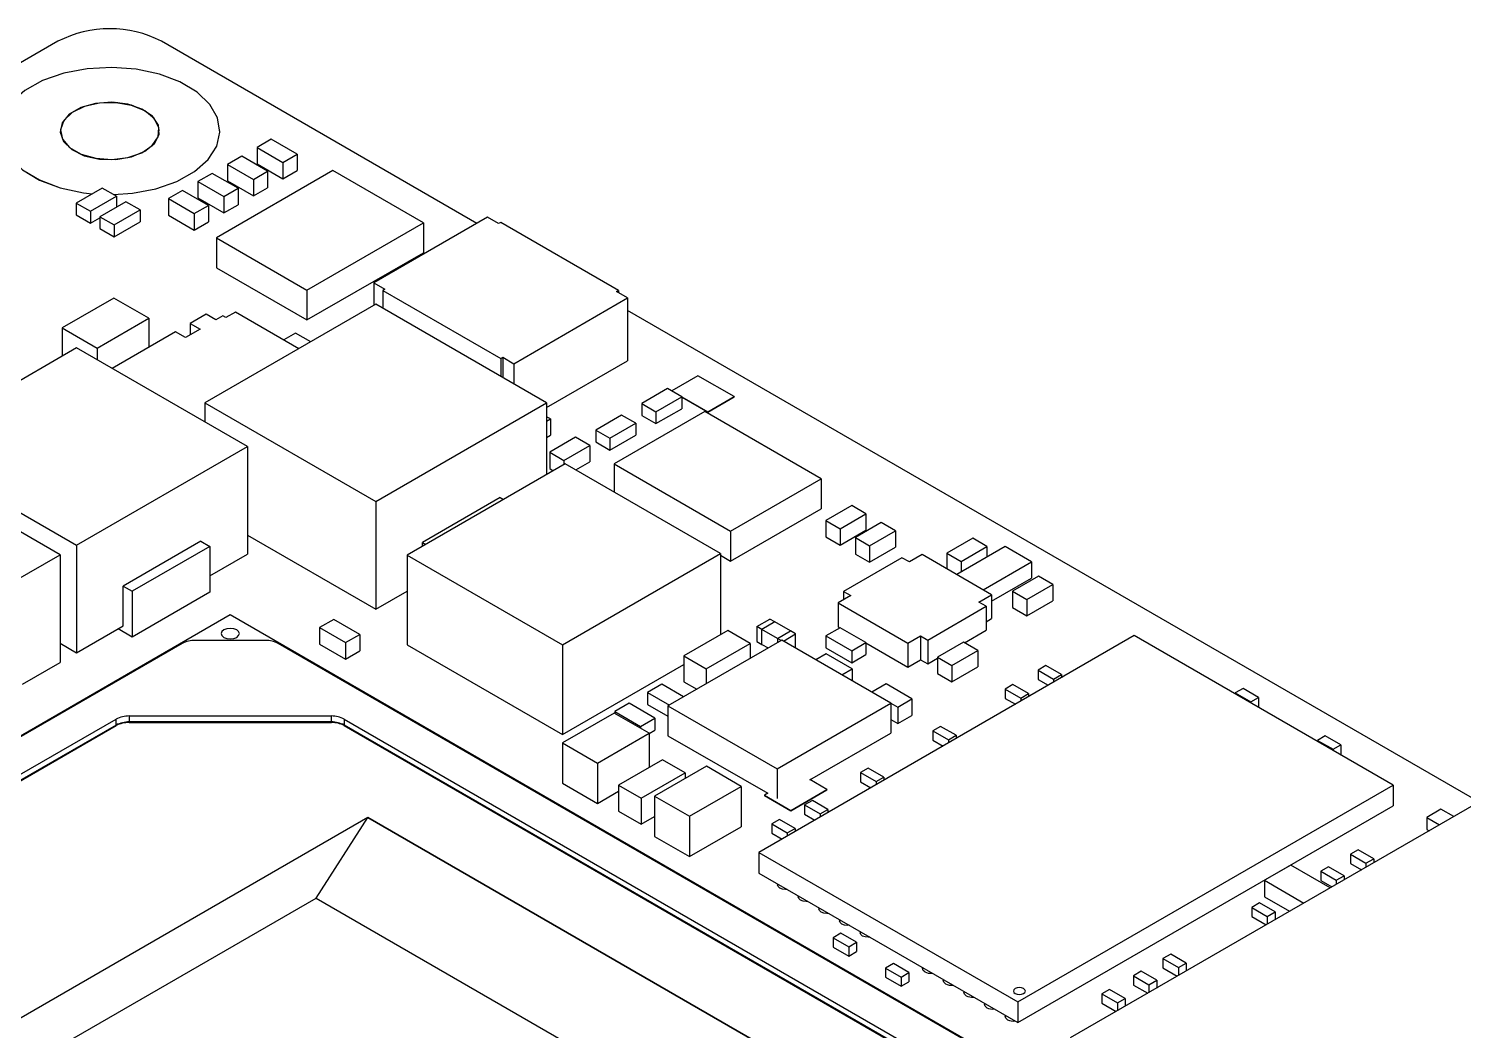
# Model space of a CAD drawing. Header units: millimetres. Extents: x 0 to 420, y 0 to 297.
# Drawn here: x 246.02 to 285.21, y 132.34 to 159.69 of the extents above; entities that cross this region are included whole.
import ezdxf

# ---------------------------------------------------------------- set-up
doc = ezdxf.new("R2010")
doc.units = ezdxf.units.MM

msp = doc.modelspace()

# ---------------------------------------------------------------- linework, layer by layer
at = {"color": 7, "linetype": 'Continuous', "lineweight": 25}
for p, q in [((246.816, 159.349), (210.754, 138.531)), ((258.26, 154.376), (249.645, 159.349)), ((246.881, 156.901), (246.881, 156.9)), ((249.581, 156.9), (249.581, 156.901)), ((251.241, 156.9), (251.241, 156.901)), ((252.644, 156.676), (252.255, 156.452)), ((252.255, 156.452), (252.255, 156.003)), ((252.255, 156.452), (252.963, 156.043)), ((253.352, 156.268), (252.644, 156.676)), ((251.836, 156.21), (251.447, 155.985)), ((251.447, 155.985), (252.154, 155.577)), ((251.447, 155.985), (251.447, 155.536)), ((252.543, 155.801), (251.836, 156.21)), ((252.255, 156.003), (252.963, 155.594)), ((252.963, 156.043), (253.352, 156.268)), ((252.963, 156.043), (252.963, 155.594)), ((253.352, 156.268), (253.352, 155.819)), ((251.028, 155.743), (250.639, 155.519)), ((251.735, 155.335), (251.028, 155.743)), ((254.324, 155.82), (251.143, 153.983)), ((252.154, 155.577), (252.543, 155.801)), ((252.543, 155.801), (252.543, 155.352)), ((252.963, 155.594), (253.352, 155.819)), ((256.799, 154.391), (254.324, 155.82)), ((248.024, 155.341), (247.316, 154.933)), ((248.413, 155.116), (248.024, 155.341)), ((250.22, 155.277), (249.831, 155.052)), ((250.927, 154.868), (250.22, 155.277)), ((250.639, 155.519), (250.639, 155.07)), ((250.639, 155.519), (251.346, 155.11)), ((251.346, 155.11), (251.735, 155.335)), ((251.447, 155.536), (252.154, 155.128)), ((251.735, 155.335), (251.735, 154.886)), ((252.154, 155.577), (252.154, 155.128)), ((252.154, 155.128), (252.543, 155.352)), ((247.316, 154.933), (247.316, 154.606)), ((247.316, 154.933), (247.705, 154.708)), ((247.705, 154.708), (248.413, 155.116)), ((248.67, 154.968), (247.963, 154.559)), ((248.413, 155.116), (248.413, 154.819)), ((249.059, 154.743), (248.67, 154.968)), ((249.831, 155.052), (249.831, 154.603)), ((249.831, 155.052), (250.538, 154.644)), ((250.538, 154.644), (250.927, 154.868)), ((250.639, 155.07), (251.346, 154.661)), ((250.927, 154.868), (250.927, 154.419)), ((251.346, 155.11), (251.346, 154.661)), ((251.346, 154.661), (251.735, 154.886)), ((247.316, 154.606), (247.705, 154.381)), ((247.705, 154.708), (247.705, 154.381)), ((247.705, 154.381), (247.963, 154.53)), ((247.963, 154.559), (247.963, 154.233)), ((247.963, 154.559), (248.352, 154.335)), ((248.352, 154.335), (249.059, 154.743)), ((248.352, 154.008), (249.059, 154.416)), ((249.059, 154.743), (249.059, 154.416)), ((249.831, 154.603), (250.538, 154.195)), ((250.538, 154.644), (250.538, 154.195)), ((250.538, 154.195), (250.927, 154.419)), ((258.553, 154.545), (255.446, 152.751)), ((258.854, 154.372), (258.553, 154.545)), ((247.963, 154.233), (248.352, 154.008)), ((248.352, 154.335), (248.352, 154.008)), ((253.618, 152.554), (256.799, 154.391)), ((256.799, 154.391), (256.799, 153.575)), ((258.91, 154.404), (258.854, 154.372)), ((262.13, 152.545), (258.91, 154.404)), ((251.143, 153.983), (253.618, 152.554)), ((251.143, 153.983), (251.143, 153.167)), ((253.618, 151.738), (256.799, 153.575)), ((251.143, 153.167), (253.618, 151.738)), ((253.618, 152.554), (253.618, 151.738)), ((255.446, 152.751), (255.746, 152.578)), ((255.446, 152.751), (255.446, 152.139)), ((255.746, 152.578), (255.69, 152.545)), ((255.69, 152.545), (258.91, 150.686)), ((255.69, 152.545), (255.69, 152.058)), ((262.074, 152.512), (262.13, 152.545)), ((262.375, 152.339), (262.074, 152.512)), ((262.13, 152.545), (262.13, 152.48)), ((248.346, 152.336), (246.932, 151.52)), ((249.3, 151.785), (248.346, 152.336)), ((255.498, 152.169), (250.831, 149.475)), ((260.165, 149.475), (255.498, 152.169)), ((259.268, 150.545), (262.375, 152.339)), ((262.375, 152.339), (262.375, 150.624)), ((247.886, 150.969), (249.3, 151.785)), ((249.3, 151.785), (249.3, 150.993)), ((250.86, 151.893), (250.431, 151.646)), ((251.126, 151.74), (250.86, 151.893)), ((251.319, 151.852), (251.126, 151.74)), ((251.406, 151.802), (251.319, 151.852)), ((251.668, 151.953), (251.406, 151.802)), ((253.395, 150.955), (251.668, 151.953)), ((285.632, 138.574), (262.375, 152)), ((246.932, 151.52), (246.932, 150.749)), ((246.932, 151.52), (247.886, 150.969)), ((250.031, 151.415), (248.299, 150.415)), ((250.297, 151.261), (250.031, 151.415)), ((250.697, 151.492), (250.297, 151.261)), ((250.431, 151.646), (250.697, 151.492)), ((250.431, 151.646), (250.431, 151.339)), ((253.309, 151.38), (252.984, 151.193)), ((253.72, 151.143), (253.309, 151.38)), ((247.326, 150.977), (242.659, 148.282)), ((251.993, 148.282), (247.326, 150.977)), ((247.886, 150.969), (247.886, 150.653)), ((258.91, 150.686), (258.967, 150.719)), ((258.91, 150.686), (258.91, 150.199)), ((258.967, 150.719), (259.268, 150.545)), ((258.967, 150.719), (258.967, 150.166)), ((259.268, 150.545), (259.268, 149.993)), ((260.165, 149.348), (262.375, 150.624)), ((264.298, 150.216), (263.581, 149.802)), ((265.286, 149.646), (264.298, 150.216)), ((263.47, 149.866), (262.762, 149.458)), ((263.859, 149.642), (263.47, 149.866)), ((250.831, 149.475), (250.831, 148.953)), ((250.831, 149.475), (255.498, 146.781)), ((255.498, 146.781), (260.165, 149.475)), ((260.165, 149.475), (260.165, 147.517)), ((262.762, 149.458), (262.762, 149.131)), ((262.762, 149.458), (263.151, 149.233)), ((263.151, 149.233), (263.859, 149.642)), ((263.151, 148.907), (263.859, 149.315)), ((263.859, 149.642), (263.859, 149.315)), ((263.859, 149.641), (264.568, 149.231)), ((263.859, 149.633), (264.568, 149.223)), ((264.568, 149.231), (265.286, 149.646)), ((264.568, 149.223), (265.286, 149.638)), ((265.286, 149.646), (265.286, 149.638)), ((260.267, 149.038), (260.165, 149.097)), ((260.165, 148.979), (260.267, 149.038)), ((260.267, 149.038), (260.267, 148.589)), ((262.212, 149.141), (261.505, 148.732)), ((264.484, 149.236), (262.009, 147.807)), ((262.601, 148.916), (262.212, 149.141)), ((262.762, 149.131), (263.151, 148.907)), ((263.151, 149.233), (263.151, 148.907)), ((267.666, 147.399), (264.484, 149.236)), ((264.568, 149.231), (264.568, 149.223)), ((260.165, 148.53), (260.267, 148.589)), ((260.955, 148.537), (260.248, 148.129)), ((261.344, 148.313), (260.955, 148.537)), ((261.505, 148.732), (261.894, 148.508)), ((261.505, 148.732), (261.505, 148.406)), ((261.894, 148.508), (262.601, 148.916)), ((261.894, 148.181), (262.601, 148.589)), ((262.601, 148.916), (262.601, 148.589)), ((242.659, 148.282), (247.326, 145.588)), ((247.326, 145.588), (251.993, 148.282)), ((251.993, 148.282), (251.993, 145.343)), ((260.637, 147.904), (261.344, 148.313)), ((261.344, 148.313), (261.344, 147.864)), ((261.505, 148.406), (261.894, 148.181)), ((261.894, 148.508), (261.894, 148.181)), ((246.874, 145.327), (242.207, 148.022)), ((260.67, 147.809), (256.353, 145.317)), ((260.248, 148.129), (260.637, 147.904)), ((260.248, 148.129), (260.248, 147.68)), ((260.637, 147.904), (260.637, 147.79)), ((264.915, 145.358), (260.67, 147.809)), ((260.96, 147.642), (261.344, 147.864)), ((262.009, 147.807), (262.009, 147.036)), ((262.009, 147.807), (265.191, 145.97)), ((260.248, 147.68), (260.347, 147.623)), ((265.191, 145.97), (267.666, 147.399)), ((267.666, 147.399), (267.666, 146.583)), ((255.498, 146.781), (255.498, 143.841)), ((258.892, 146.888), (256.77, 145.663)), ((258.892, 146.888), (258.983, 146.835)), ((265.191, 145.154), (267.666, 146.583)), ((268.499, 146.671), (267.791, 146.263)), ((268.888, 146.446), (268.499, 146.671)), ((267.791, 146.263), (267.791, 145.813)), ((267.791, 146.263), (268.18, 146.038)), ((268.18, 146.038), (268.888, 146.446)), ((269.307, 146.204), (268.599, 145.796)), ((268.888, 146.446), (268.888, 145.997)), ((269.696, 145.98), (269.307, 146.204)), ((251.993, 145.865), (255.498, 143.841)), ((265.191, 145.97), (265.191, 145.154)), ((267.791, 145.813), (268.18, 145.589)), ((268.18, 146.038), (268.18, 145.589)), ((268.18, 145.589), (268.888, 145.997)), ((268.599, 145.796), (268.599, 145.347)), ((268.599, 145.796), (268.988, 145.571)), ((268.988, 145.571), (269.696, 145.98)), ((269.696, 145.98), (269.696, 145.531)), ((247.326, 145.588), (247.326, 142.649)), ((250.72, 145.696), (248.598, 144.471)), ((250.967, 145.553), (248.846, 144.328)), ((250.72, 145.696), (250.967, 145.553)), ((250.967, 145.553), (250.967, 144.302)), ((256.77, 145.558), (256.77, 145.663)), ((256.77, 145.663), (256.862, 145.611)), ((268.988, 145.571), (268.988, 145.122)), ((268.988, 145.122), (269.696, 145.531)), ((271.803, 145.779), (271.096, 145.371)), ((272.695, 145.551), (271.369, 144.785)), ((271.485, 145.146), (272.192, 145.555)), ((272.192, 145.555), (271.803, 145.779)), ((272.192, 145.555), (272.192, 145.261)), ((273.413, 145.136), (272.695, 145.551)), ((242.207, 142.633), (246.874, 145.327)), ((246.874, 145.327), (246.874, 142.388)), ((250.967, 144.751), (251.993, 145.343)), ((256.353, 145.317), (256.353, 142.868)), ((256.353, 145.317), (260.599, 142.866)), ((260.599, 142.866), (264.915, 145.358)), ((264.915, 145.358), (264.915, 143.149)), ((264.915, 145.313), (265.191, 145.154)), ((269.872, 145.246), (268.278, 144.326)), ((268.599, 145.347), (268.988, 145.122)), ((270.073, 145.13), (269.872, 145.246)), ((270.422, 145.332), (270.073, 145.13)), ((272.321, 144.236), (270.422, 145.332)), ((271.096, 145.371), (271.096, 144.943)), ((271.096, 145.371), (271.485, 145.146)), ((271.485, 145.146), (271.485, 144.852)), ((272.087, 144.371), (273.413, 145.136)), ((273.413, 145.136), (273.413, 144.687)), ((272.321, 144.057), (273.413, 144.687)), ((273.599, 144.742), (272.892, 144.334)), ((273.988, 144.518), (273.599, 144.742)), ((248.598, 143.383), (248.598, 144.471)), ((248.598, 144.471), (248.846, 144.328)), ((248.846, 144.328), (248.846, 143.077)), ((250.967, 144.302), (248.846, 143.077)), ((255.498, 143.841), (256.353, 144.335)), ((268.278, 144.326), (268.479, 144.21)), ((268.278, 144.326), (268.278, 144.094)), ((271.972, 144.034), (272.321, 144.236)), ((272.321, 144.236), (272.321, 143.582)), ((272.892, 144.334), (272.892, 143.885)), ((272.892, 144.334), (273.281, 144.109)), ((273.281, 144.109), (273.988, 144.518)), ((273.988, 144.518), (273.988, 144.069)), ((268.479, 144.21), (268.129, 144.009)), ((268.129, 144.009), (270.029, 142.912)), ((268.129, 144.009), (268.129, 143.355)), ((270.579, 142.998), (272.173, 143.918)), ((272.173, 143.918), (271.972, 144.034)), ((272.173, 143.918), (272.173, 143.265)), ((272.892, 143.885), (273.281, 143.66)), ((273.281, 144.109), (273.281, 143.66)), ((273.281, 143.66), (273.988, 144.069)), ((251.521, 143.683), (233.844, 133.478)), ((283.695, 125.11), (251.521, 143.683)), ((254.351, 143.56), (253.962, 143.336)), ((255.058, 143.152), (254.351, 143.56)), ((265.905, 143.367), (266.259, 143.571)), ((266.4, 143.49), (266.047, 143.286)), ((266.4, 143.49), (266.259, 143.571)), ((266.824, 143.245), (266.4, 143.49)), ((272.173, 143.497), (272.321, 143.582)), ((247.326, 142.649), (248.598, 143.383)), ((248.846, 143.077), (248.457, 143.302)), ((253.962, 143.336), (254.669, 142.927)), ((253.962, 143.336), (253.962, 142.887)), ((254.669, 142.927), (255.058, 143.152)), ((255.058, 143.152), (255.058, 142.703)), ((265.112, 143.262), (263.911, 142.569)), ((265.728, 142.907), (265.112, 143.262)), ((265.905, 143.367), (265.905, 142.959)), ((266.047, 143.286), (265.905, 143.367)), ((276.217, 143.117), (265.964, 137.198)), ((266.471, 143.041), (266.047, 143.286)), ((266.047, 142.877), (266.047, 143.286)), ((266.471, 143.041), (266.824, 143.245)), ((266.57, 142.984), (266.471, 143.041)), ((266.632, 142.97), (266.966, 143.163)), ((266.966, 143.163), (266.824, 143.245)), ((266.966, 142.778), (266.966, 143.163)), ((268.18, 143.334), (267.791, 143.11)), ((267.791, 143.11), (267.791, 142.783)), ((267.791, 143.11), (268.499, 142.701)), ((268.129, 143.355), (268.173, 143.33)), ((268.888, 142.926), (268.18, 143.334)), ((270.029, 142.912), (270.378, 143.114)), ((270.378, 143.114), (270.579, 142.998)), ((270.378, 143.114), (270.378, 142.461)), ((271.58, 142.922), (272.173, 143.265)), ((283.288, 139.035), (276.217, 143.117)), ((250.208, 142.901), (235.511, 134.416)), ((246.874, 142.91), (247.326, 142.649)), ((252.481, 142.985), (250.562, 142.985)), ((282.028, 126.048), (252.835, 142.901)), ((253.962, 142.887), (254.669, 142.478)), ((254.669, 142.927), (254.669, 142.478)), ((254.669, 142.478), (255.058, 142.703)), ((256.353, 142.868), (260.599, 140.417)), ((260.599, 142.866), (260.599, 140.417)), ((266.589, 142.995), (263.48, 141.2)), ((264.526, 142.213), (265.728, 142.907)), ((265.728, 142.907), (265.728, 142.498)), ((265.905, 142.959), (266.047, 142.877)), ((266.047, 142.877), (266.216, 142.78)), ((269.571, 141.274), (266.589, 142.995)), ((267.791, 142.783), (268.499, 142.375)), ((268.499, 142.701), (268.888, 142.926)), ((268.499, 142.701), (268.499, 142.375)), ((268.888, 142.926), (268.888, 142.599)), ((268.888, 142.918), (270.029, 142.259)), ((270.029, 142.912), (270.029, 142.259)), ((270.579, 142.998), (270.579, 142.345)), ((271.552, 142.938), (270.845, 142.53)), ((271.234, 142.305), (271.941, 142.714)), ((271.941, 142.714), (271.552, 142.938)), ((271.941, 142.714), (271.941, 142.265)), ((245.848, 141.796), (246.874, 142.388)), ((260.599, 140.417), (263.911, 142.329)), ((263.911, 142.569), (264.526, 142.213)), ((263.911, 142.569), (263.911, 141.858)), ((267.803, 142.619), (267.522, 142.457)), ((268.51, 142.211), (267.803, 142.619)), ((268.499, 142.375), (268.888, 142.599)), ((270.029, 142.259), (270.378, 142.461)), ((270.378, 142.461), (270.579, 142.345)), ((270.579, 142.345), (270.845, 142.498)), ((270.845, 142.53), (271.234, 142.305)), ((270.845, 142.53), (270.845, 142.081)), ((271.234, 142.305), (271.234, 141.856)), ((271.234, 141.856), (271.941, 142.265)), ((273.801, 142.298), (273.589, 142.176)), ((274.225, 142.054), (273.801, 142.298)), ((264.526, 142.213), (264.526, 141.804)), ((268.229, 142.048), (268.51, 142.211)), ((268.51, 142.211), (268.51, 141.886)), ((270.845, 142.081), (271.234, 141.856)), ((273.589, 142.176), (274.013, 141.931)), ((273.589, 142.176), (273.589, 141.923)), ((273.589, 141.923), (273.869, 141.761)), ((274.013, 141.931), (274.225, 142.054)), ((274.013, 141.931), (274.013, 141.845)), ((274.225, 142.054), (274.225, 141.967)), ((263.313, 141.789), (262.924, 141.565)), ((262.924, 141.565), (262.924, 141.238)), ((262.924, 141.565), (263.518, 141.222)), ((263.907, 141.447), (263.313, 141.789)), ((263.911, 141.858), (264.265, 141.653)), ((269.438, 141.798), (269.051, 141.574)), ((270.145, 141.389), (269.438, 141.798)), ((272.903, 141.78), (272.691, 141.657)), ((272.691, 141.657), (273.115, 141.413)), ((272.691, 141.657), (272.691, 141.404)), ((273.327, 141.535), (272.903, 141.78)), ((273.115, 141.413), (273.327, 141.535)), ((273.327, 141.535), (273.327, 141.449)), ((279.189, 141.676), (278.977, 141.554)), ((278.977, 141.554), (279.401, 141.309)), ((278.977, 141.554), (278.977, 141.523)), ((279.614, 141.431), (279.189, 141.676)), ((262.415, 141.271), (262.026, 141.046)), ((263.122, 140.863), (262.415, 141.271)), ((262.924, 141.238), (263.48, 140.917)), ((263.48, 141.2), (266.461, 139.479)), ((263.48, 141.2), (263.48, 140.384)), ((266.461, 139.479), (269.571, 141.274)), ((269.571, 141.274), (269.571, 140.457)), ((269.571, 141.272), (269.756, 141.165)), ((269.756, 141.165), (270.145, 141.389)), ((269.756, 141.165), (269.756, 140.716)), ((270.145, 141.389), (270.145, 140.94)), ((272.691, 141.404), (272.971, 141.243)), ((273.115, 141.413), (273.115, 141.326)), ((279.401, 141.309), (279.614, 141.431)), ((279.401, 141.309), (279.401, 141.278)), ((279.594, 141.167), (279.614, 141.178)), ((279.614, 141.431), (279.614, 141.178)), ((239.081, 135.457), (248.405, 140.839)), ((248.405, 140.676), (248.405, 140.839)), ((248.759, 140.924), (254.284, 140.924)), ((248.759, 140.924), (248.759, 140.76)), ((254.284, 140.76), (248.759, 140.76)), ((248.759, 140.76), (248.759, 140.744)), ((248.759, 140.744), (254.284, 140.744)), ((254.284, 140.76), (254.284, 140.924)), ((254.284, 140.744), (254.284, 140.76)), ((254.638, 140.839), (276.624, 128.147)), ((254.638, 140.839), (254.638, 140.676)), ((262.014, 141.004), (260.599, 140.187)), ((262.968, 140.453), (262.014, 141.004)), ((262.026, 141.046), (262.026, 140.997)), ((262.026, 141.046), (262.733, 140.638)), ((262.733, 140.638), (263.122, 140.863)), ((263.122, 140.863), (263.122, 140.536)), ((269.571, 140.823), (269.756, 140.716)), ((269.756, 140.716), (270.145, 140.94)), ((248.405, 140.676), (239.081, 135.293)), ((239.081, 135.277), (248.405, 140.66)), ((248.405, 140.66), (248.405, 140.676)), ((276.624, 127.984), (254.638, 140.676)), ((254.638, 140.676), (254.638, 140.66)), ((254.638, 140.66), (276.624, 127.967)), ((261.554, 139.636), (262.968, 140.453)), ((262.733, 140.638), (262.733, 140.588)), ((262.968, 140.447), (263.122, 140.536)), ((262.968, 140.453), (262.968, 139.515)), ((263.48, 140.384), (266.203, 138.812)), ((267.359, 139.18), (269.571, 140.457)), ((270.928, 140.64), (270.715, 140.517)), ((270.715, 140.517), (270.715, 140.264)), ((270.715, 140.517), (271.139, 140.272)), ((271.352, 140.395), (270.928, 140.64)), ((271.139, 140.272), (271.352, 140.395)), ((271.352, 140.395), (271.352, 140.308)), ((281.434, 140.38), (281.222, 140.258)), ((281.859, 140.135), (281.434, 140.38)), ((260.599, 140.187), (261.554, 139.636)), ((260.599, 140.187), (260.599, 139.085)), ((270.715, 140.264), (270.995, 140.102)), ((271.139, 140.272), (271.139, 140.186)), ((281.222, 140.258), (281.222, 140.227)), ((281.222, 140.258), (281.646, 140.013)), ((281.646, 140.013), (281.859, 140.135)), ((281.646, 140.013), (281.646, 139.982)), ((281.859, 140.135), (281.859, 139.882)), ((261.554, 139.636), (261.554, 138.534)), ((263.334, 139.727), (262.132, 139.033)), ((264.528, 139.552), (263.114, 138.736)), ((263.95, 139.372), (263.334, 139.727)), ((265.483, 139.001), (264.528, 139.552)), ((281.839, 139.871), (281.859, 139.882)), ((262.748, 138.678), (263.95, 139.372)), ((263.95, 139.372), (263.95, 139.218)), ((266.461, 139.479), (266.461, 138.671)), ((267.819, 138.915), (267.352, 139.184)), ((268.952, 139.499), (268.74, 139.376)), ((268.74, 139.376), (268.74, 139.123)), ((268.74, 139.376), (269.164, 139.132)), ((268.74, 139.123), (269.019, 138.962)), ((269.376, 139.254), (268.952, 139.499)), ((269.164, 139.132), (269.376, 139.254)), ((269.164, 139.132), (269.164, 139.045)), ((269.376, 139.254), (269.376, 139.168)), ((260.599, 139.085), (261.554, 138.534)), ((261.554, 138.534), (262.132, 138.868)), ((262.132, 139.033), (262.748, 138.678)), ((262.132, 139.033), (262.132, 138.323)), ((263.114, 138.736), (264.068, 138.185)), ((263.114, 138.736), (263.114, 137.633)), ((264.068, 138.185), (265.483, 139.001)), ((265.483, 139.001), (265.483, 137.899)), ((266.21, 138.816), (266.112, 138.759)), ((266.112, 138.759), (266.112, 138.751)), ((266.112, 138.759), (266.831, 138.345)), ((266.112, 138.751), (266.831, 138.336)), ((266.831, 138.345), (267.819, 138.915)), ((266.831, 138.336), (267.819, 138.907)), ((267.819, 138.915), (267.819, 138.907)), ((273.035, 133.116), (283.288, 139.035)), ((283.288, 139.035), (283.288, 138.468)), ((262.748, 138.678), (262.748, 137.967)), ((266.831, 138.345), (266.831, 138.336)), ((267.425, 138.618), (267.213, 138.495)), ((267.213, 138.495), (267.637, 138.25)), ((267.213, 138.495), (267.213, 138.242)), ((267.849, 138.373), (267.425, 138.618)), ((267.637, 138.25), (267.849, 138.373)), ((267.849, 138.373), (267.849, 138.286)), ((273.035, 132.549), (283.288, 138.468)), ((285.781, 138.66), (274.467, 132.129)), ((284.596, 138.378), (284.207, 138.154)), ((284.945, 138.177), (284.596, 138.378)), ((255.283, 138.151), (243.548, 131.376)), ((253.869, 135.951), (255.283, 138.151)), ((269.823, 129.757), (255.283, 138.151)), ((255.283, 138.151), (275.308, 126.59)), ((262.132, 138.323), (262.748, 137.967)), ((262.748, 137.967), (263.114, 138.179)), ((264.068, 138.185), (264.068, 137.082)), ((266.527, 138.099), (266.315, 137.977)), ((266.315, 137.977), (266.739, 137.732)), ((266.315, 137.977), (266.315, 137.724)), ((266.951, 137.854), (266.527, 138.099)), ((267.213, 138.242), (267.493, 138.081)), ((267.637, 138.25), (267.637, 138.164)), ((284.207, 138.154), (284.556, 137.952)), ((284.207, 138.154), (284.207, 137.827)), ((263.114, 137.633), (264.068, 137.082)), ((264.068, 137.082), (265.483, 137.899)), ((266.315, 137.724), (266.595, 137.562)), ((266.739, 137.732), (266.951, 137.854)), ((266.739, 137.732), (266.739, 137.645)), ((266.951, 137.854), (266.951, 137.768)), ((284.207, 137.827), (284.273, 137.789)), ((265.964, 137.198), (273.035, 133.116)), ((265.964, 137.198), (265.964, 136.631)), ((282.332, 137.27), (282.12, 137.147)), ((282.757, 137.025), (282.332, 137.27)), ((280.49, 136.852), (279.771, 136.437)), ((281.569, 136.229), (280.49, 136.852)), ((281.524, 136.803), (281.312, 136.681)), ((281.948, 136.558), (281.524, 136.803)), ((282.12, 137.147), (282.544, 136.902)), ((282.12, 137.147), (282.12, 136.894)), ((282.12, 136.894), (282.421, 136.72)), ((282.544, 136.902), (282.757, 137.025)), ((282.544, 136.902), (282.544, 136.791)), ((282.757, 137.025), (282.757, 136.914)), ((265.964, 136.631), (273.035, 132.549)), ((279.771, 136.437), (280.851, 135.814)), ((279.771, 136.437), (279.771, 135.988)), ((281.312, 136.681), (281.736, 136.436)), ((281.312, 136.681), (281.312, 136.428)), ((281.312, 136.428), (281.613, 136.254)), ((281.736, 136.436), (281.948, 136.558)), ((281.736, 136.436), (281.736, 136.325)), ((281.948, 136.558), (281.948, 136.447)), ((266.47, 136.338), (266.47, 136.31)), ((267.036, 136.012), (267.036, 135.983)), ((279.771, 135.988), (280.462, 135.589)), ((246.376, 131.626), (253.869, 135.951)), ((253.869, 135.951), (263.273, 130.522)), ((267.602, 135.685), (267.602, 135.657)), ((279.638, 135.818), (279.426, 135.696)), ((279.426, 135.696), (279.85, 135.451)), ((279.426, 135.696), (279.426, 135.443)), ((280.063, 135.573), (279.638, 135.818)), ((268.167, 135.359), (268.167, 135.33)), ((279.426, 135.443), (279.817, 135.217)), ((279.85, 135.451), (280.063, 135.573)), ((279.85, 135.451), (279.85, 135.236)), ((280.063, 135.573), (280.063, 135.359)), ((268.205, 134.988), (267.992, 134.866)), ((267.992, 134.866), (267.992, 134.613)), ((267.992, 134.866), (268.417, 134.621)), ((268.629, 134.743), (268.205, 134.988)), ((268.733, 135.032), (268.733, 135.003)), ((267.992, 134.613), (268.417, 134.368)), ((268.417, 134.621), (268.629, 134.743)), ((268.417, 134.621), (268.417, 134.368)), ((268.417, 134.368), (268.629, 134.491)), ((268.629, 134.743), (268.629, 134.491)), ((269.638, 134.161), (269.426, 134.038)), ((269.426, 134.038), (269.85, 133.793)), ((269.426, 134.038), (269.426, 133.786)), ((270.062, 133.916), (269.638, 134.161)), ((270.43, 134.052), (270.43, 134.024)), ((277.214, 134.418), (277.001, 134.296)), ((277.001, 134.296), (277.001, 134.043)), ((277.001, 134.296), (277.426, 134.051)), ((277.001, 134.043), (277.392, 133.817)), ((277.638, 134.174), (277.214, 134.418)), ((277.426, 134.051), (277.638, 134.174)), ((277.426, 134.051), (277.426, 133.836)), ((277.638, 134.174), (277.638, 133.959)), ((269.426, 133.786), (269.85, 133.541)), ((269.85, 133.793), (270.062, 133.916)), ((269.85, 133.793), (269.85, 133.541)), ((269.85, 133.541), (270.062, 133.663)), ((270.062, 133.916), (270.062, 133.663)), ((270.996, 133.726), (270.996, 133.697)), ((276.405, 133.952), (276.193, 133.829)), ((276.193, 133.829), (276.193, 133.576)), ((276.193, 133.829), (276.617, 133.584)), ((276.83, 133.707), (276.405, 133.952)), ((276.617, 133.584), (276.83, 133.707)), ((276.83, 133.707), (276.83, 133.492)), ((271.561, 133.399), (271.561, 133.371)), ((272.916, 133.411), (272.916, 133.41)), ((273.242, 133.41), (273.242, 133.411)), ((275.543, 133.454), (275.331, 133.332)), ((275.331, 133.332), (275.755, 133.087)), ((275.331, 133.332), (275.331, 133.079)), ((275.968, 133.209), (275.543, 133.454)), ((276.193, 133.576), (276.584, 133.351)), ((276.617, 133.584), (276.617, 133.37)), ((272.127, 133.073), (272.127, 133.044)), ((273.035, 133.116), (273.035, 132.549)), ((275.331, 133.079), (275.722, 132.853)), ((275.755, 133.087), (275.968, 133.209)), ((275.755, 133.087), (275.755, 132.872)), ((275.968, 133.209), (275.968, 132.995)), ((272.693, 132.746), (272.693, 132.718))]:
    msp.add_line(p, q, dxfattribs=at)
at = {"color": 8, "linetype": 'Continuous', "lineweight": 25}
msp.add_line((266.471, 143.041), (266.471, 142.927), dxfattribs=at)
at = {"color": 7, "linetype": 'Continuous', "lineweight": 25, "flags": 128}
for points in [[(247.613, 158.601), (246.973, 158.479), (246.396, 158.278), (245.911, 158.008), (245.542, 157.682), (245.309, 157.317), (245.221, 156.931), (245.285, 156.544), (245.496, 156.175), (245.845, 155.842), (246.313, 155.562), (246.877, 155.349), (247.509, 155.214), (247.754, 155.185)], [(248.33, 155.164), (248.848, 155.2), (249.488, 155.322), (250.065, 155.523), (250.55, 155.793), (250.919, 156.119), (251.153, 156.484), (251.24, 156.87), (251.177, 157.257), (250.965, 157.627), (250.617, 157.96), (250.149, 158.24), (249.585, 158.453), (248.952, 158.588), (248.284, 158.638), (247.613, 158.601), (247.613, 158.601)], [(249.192, 156.345), (249.451, 156.555), (249.579, 156.803), (249.561, 157.061), (249.398, 157.301), (249.109, 157.499), (248.725, 157.631), (248.287, 157.684), (247.843, 157.652), (247.441, 157.538), (247.125, 157.356), (246.928, 157.124), (246.873, 156.867), (246.965, 156.615), (247.194, 156.393), (247.535, 156.226), (247.952, 156.132), (248.399, 156.121), (248.827, 156.195), (249.192, 156.345)], [(247.954, 157.663), (247.54, 157.569), (247.201, 157.404), (246.973, 157.183), (246.882, 156.932), (246.881, 156.9)], [(247.954, 157.663), (247.54, 157.57), (247.201, 157.404), (246.973, 157.184), (246.882, 156.933), (246.937, 156.678), (247.132, 156.448), (247.446, 156.266), (247.846, 156.154), (248.287, 156.122), (248.722, 156.175), (249.103, 156.306), (249.39, 156.502), (249.552, 156.741), (249.57, 156.997), (249.444, 157.243), (249.185, 157.452), (248.824, 157.601), (248.398, 157.674), (247.954, 157.663)], [(249.581, 156.9), (249.57, 156.996), (249.444, 157.242), (249.185, 157.451), (248.824, 157.6), (248.398, 157.673), (247.954, 157.663)], [(245.221, 156.9), (245.285, 156.543), (245.496, 156.174), (245.845, 155.841), (246.313, 155.561), (246.877, 155.348), (247.509, 155.213), (247.753, 155.184)], [(248.331, 155.163), (248.848, 155.199), (249.488, 155.321), (250.065, 155.522), (250.55, 155.793), (250.919, 156.118), (251.153, 156.483), (251.24, 156.869), (251.241, 156.9)], [(251.698, 143.071), (251.752, 143.118), (251.771, 143.173), (251.752, 143.228), (251.698, 143.275), (251.617, 143.306), (251.521, 143.317), (251.426, 143.306), (251.345, 143.275), (251.291, 143.228), (251.271, 143.173), (251.291, 143.118), (251.345, 143.071), (251.426, 143.04), (251.521, 143.029), (251.617, 143.04), (251.698, 143.071)], [(266.733, 136.187), (266.688, 136.184), (266.605, 136.193), (266.534, 136.221), (266.487, 136.262), (266.47, 136.31)], [(267.299, 135.86), (267.254, 135.857), (267.171, 135.867), (267.1, 135.894), (267.053, 135.935), (267.036, 135.983)], [(267.865, 135.533), (267.82, 135.531), (267.736, 135.54), (267.666, 135.568), (267.618, 135.608), (267.602, 135.657)], [(268.43, 135.207), (268.385, 135.204), (268.302, 135.214), (268.231, 135.241), (268.184, 135.282), (268.167, 135.33)], [(268.996, 134.88), (268.951, 134.878), (268.868, 134.887), (268.797, 134.914), (268.75, 134.955), (268.733, 135.003)], [(270.494, 133.935), (270.447, 133.976), (270.43, 134.024)], [(271.06, 133.608), (271.012, 133.649), (270.996, 133.697)], [(271.625, 133.282), (271.578, 133.322), (271.561, 133.371)], [(273.194, 133.478), (273.141, 133.498), (273.079, 133.505), (273.017, 133.498), (272.964, 133.478), (272.928, 133.447), (272.916, 133.411), (272.928, 133.375), (272.964, 133.345), (273.017, 133.324), (273.079, 133.317), (273.141, 133.324), (273.194, 133.345), (273.23, 133.375), (273.242, 133.411), (273.23, 133.447), (273.194, 133.478)], [(273.194, 133.477), (273.141, 133.497), (273.079, 133.505), (273.017, 133.497), (272.964, 133.477), (272.928, 133.447), (272.916, 133.41)], [(273.242, 133.41), (273.23, 133.447), (273.194, 133.477)], [(272.191, 132.955), (272.144, 132.996), (272.127, 133.044)], [(272.757, 132.629), (272.709, 132.669), (272.693, 132.718)]]:
    msp.add_lwpolyline(points, dxfattribs=at)
at = {"color": 7, "linetype": 'Continuous', "lineweight": 25}
for centre, radius, start, end in [((248.231, 156.62), 3.074, 62.6087, 117.3913), ((250.547, 142.264), 0.721, 88.8557, 118.0403), ((252.496, 142.264), 0.721, 61.9597, 91.1446), ((248.744, 140.202), 0.721, 88.8562, 118.0399), ((248.744, 140.039), 0.721, 88.8562, 118.0399), ((248.744, 140.023), 0.721, 88.8562, 118.0399), ((254.299, 140.202), 0.721, 61.9602, 91.1433), ((254.299, 140.039), 0.721, 61.9602, 91.1433), ((254.299, 140.023), 0.721, 61.9602, 91.1433), ((270.648, 134.235), 0.337, 242.8255, 277.7256), ((271.214, 133.908), 0.337, 242.8255, 277.7256), ((271.779, 133.581), 0.337, 242.8238, 277.7274), ((272.345, 133.255), 0.337, 242.8255, 277.7256), ((272.911, 132.928), 0.337, 242.8255, 277.7256)]:
    msp.add_arc(centre, radius, start, end, dxfattribs=at)

doc.saveas('drawing.dxf')
